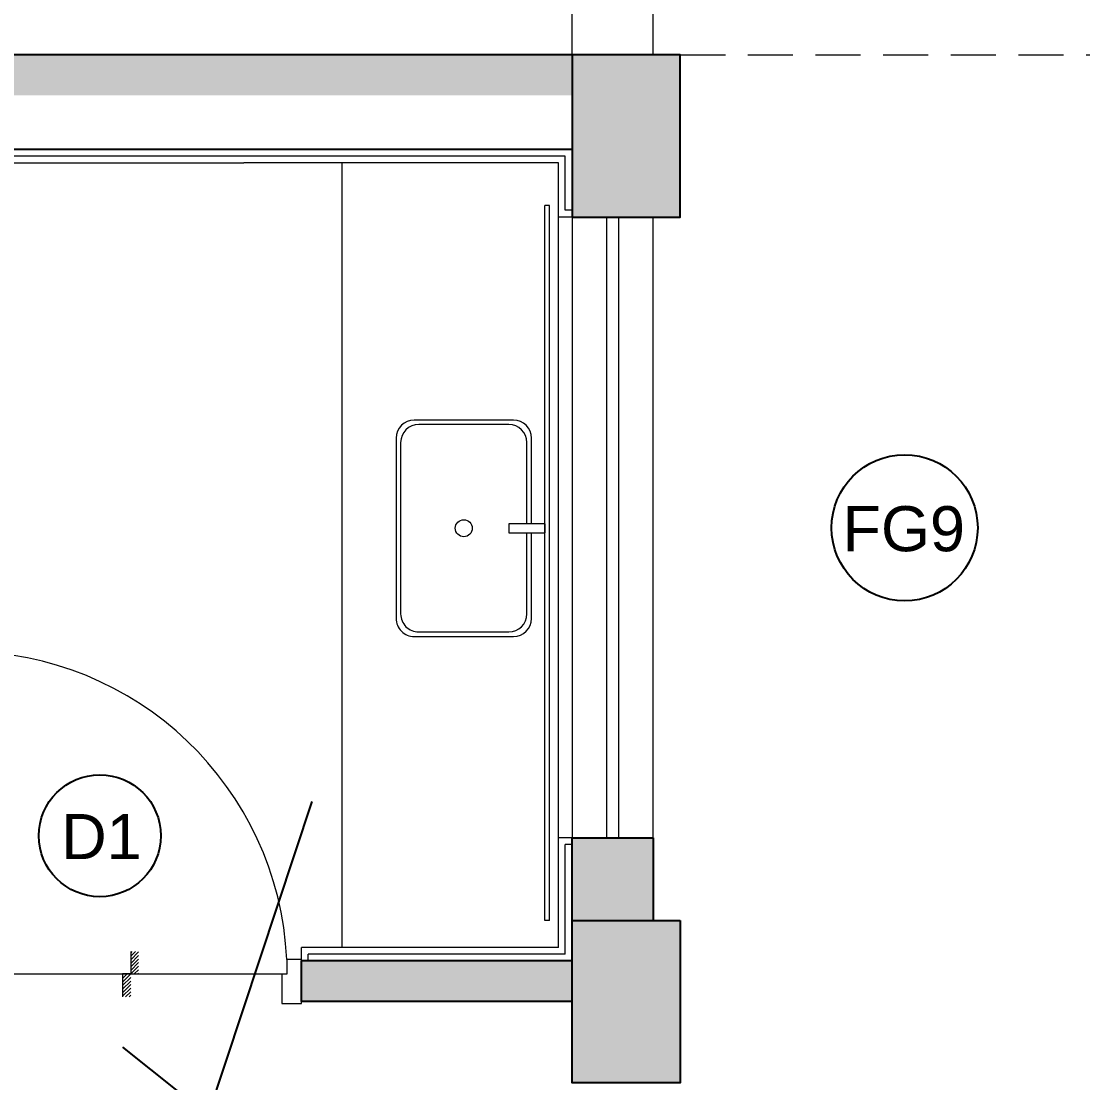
# Model space of a CAD drawing. Header units: inches. Extents: x 211391 to 214260, y -106888 to -102532.
# Drawn here: x 213248.8 to 213366.5, y -105675.9 to -105558.2 of the extents above; entities that cross this region are included whole.
import ezdxf

# ---------------------------------------------------------------- set-up
doc = ezdxf.new("R2010")
doc.units = ezdxf.units.IN
doc.header["$MEASUREMENT"] = 0
doc.linetypes.add('0226--P-00-GA 18.02.10$0$DASH', pattern=[0.35, 0.25, -0.1])
doc.linetypes.add('HIDDEN', pattern=[0.375, 0.25, -0.125])
doc.layers.get('0').update_dxf_attribs({"color": 4})
for name, color, linetype, lineweight in [('BEAM', 90, '0226--P-00-GA 18.02.10$0$DASH', 25), ('counter', 177, 'Continuous', 13), ('DOOR', 2, 'Continuous', 9), ('DROP', 1, 'Continuous', 5), ('FIXTURES', 8, 'Continuous', 9), ('GLASS', 4, 'Continuous', 18), ('HATCH', 251, 'Continuous', 13), ('HIDDEN', 8, 'Continuous', 13), ('STONE', 1, 'Continuous', 18), ('WALL', 5, 'Continuous', 25), ('window', 1, 'Continuous', 18)]:
    doc.layers.add(name, color=color, linetype=linetype, lineweight=lineweight)
doc.layers.add('COLUMN', color=6, linetype='Continuous')
doc.layers.get('BEAM').off()
doc.styles.add('STYLE1', font='arial.ttf', dxfattribs={"height": 8})

# ---------------------------------------------------------------- blocks, each defined once
blk = doc.blocks.new('*U5')
at = {"layer": 'DOOR'}
for points in [[(1.5, -4.54), (1.5, -3.04), (2, -3.04), (2, -0.04), (0, -0.04), (0, -4.54)], [(34.5, -4.54), (34.5, -3.04), (34, -3.04), (34, -0.04), (36, -0.04), (36, -4.54)]]:
    blk.add_lwpolyline(points, close=True, dxfattribs=at)
blk.add_lwpolyline([(34.5, -4.54, -0.400224), (1.5, -36.04), (1.5, -4.54), (3, -4.54), (3, -36.01)], format="xyb", dxfattribs=at)
blk = doc.blocks.new('*X6')
at = {"color": 0}
for p, q in [((-16.76, -3.5), (-13.26, 0)), ((-16.76, -0.85), (-15.91, 0)), ((-16.42, -5.81), (-10.61, 0)), ((-13.76, -5.81), (-7.95, 0)), ((-11.11, -5.81), (-5.3, 0)), ((-8.46, -5.81), (-2.65, 0)), ((-5.81, -5.81), (0, 0)), ((0, 0), (6, 6)), ((0, 2.65), (3.35, 6)), ((0, 5.3), (0.7, 6)), ((2.65, 0), (8.65, 6)), ((5.3, 0), (11.3, 6)), ((7.95, 0), (13.95, 6)), ((10.61, 0), (16.61, 6)), ((13.26, 0), (17.04, 3.78)), ((15.91, 0), (17.04, 1.13)), ((-3.16, -5.81), (0, -2.65)), ((-0.51, -5.81), (0, -5.3))]:
    blk.add_line(p, q, dxfattribs=at)
blk = doc.blocks.new('4 UQ46U')
at = {"layer": 'DROP', "lineweight": 5}
blk.add_lwpolyline([(67308.83, -52969.15), (67308.83, -52972.46), (67307.64, -52972.46), (67307.64, -52975.82)], dxfattribs=at)
at = {"layer": 'DROP', "lineweight": 5, "extrusion": (0, 0, -1), "xscale": 0.1972594911858323, "yscale": 0.1972594911858323, "zscale": -0.1972594911858323, "rotation": 270}
blk.add_blockref('*X6', (-67308.83, -52972.46), dxfattribs=at)
blk = doc.blocks.new('AETJUEU')
at = {"layer": 'FIXTURES'}
for p, q in [((67937.68, -56339.05), (67936.69, -56339.05)), ((67936.69, -56339.05), (67936.69, -56343.07)), ((67937.68, -56343.07), (67937.68, -56339.05)), ((67936.69, -56340.58), (67927.19, -56340.58)), ((67936.69, -56341.08), (67927.69, -56341.08)), ((67947.19, -56340.58), (67937.68, -56340.58)), ((67946.69, -56341.08), (67937.68, -56341.08)), ((67925.19, -56342.58), (67925.19, -56353.58)), ((67925.69, -56343.08), (67925.69, -56353.08)), ((67936.69, -56343.07), (67937.68, -56343.07)), ((67948.69, -56353.08), (67948.69, -56343.08)), ((67949.19, -56353.58), (67949.19, -56342.58)), ((67927.69, -56355.08), (67946.69, -56355.08)), ((67927.19, -56355.58), (67947.19, -56355.58))]:
    blk.add_line(p, q, dxfattribs=at)
blk.add_circle((67937.19, -56348.08), 0.945, dxfattribs=at)
for centre, start, end in [((67927.19, -56342.58), 90, 180), ((67927.69, -56343.08), 90, 180), ((67946.69, -56343.08), 0, 90), ((67947.19, -56342.58), 0, 90), ((67927.19, -56353.58), 180, 270), ((67927.69, -56353.08), 180, 270), ((67946.69, -56353.08), 270, 0), ((67947.19, -56353.58), 270, 0)]:
    blk.add_arc(centre, 2, start, end, dxfattribs=at)
blk = doc.blocks.new('79')
at = {"layer": 'COLUMN', "ltscale": 20, "true_color": 0xdd22ba}
h = blk.add_hatch(color=212, dxfattribs=at)
h.dxf.hatch_style = 1
h.paths.add_polyline_path([(213309.89, -103721.54), (213321.89, -103721.54), (213321.89, -103703.54), (213309.89, -103703.54)])
h = blk.add_hatch(color=212, dxfattribs=at)
h.dxf.hatch_style = 1
h.paths.add_polyline_path([(213321.89, -103817.54), (213321.89, -103799.54), (213309.89, -103799.54), (213309.89, -103817.54)])
at = {"layer": 'COLUMN', "ltscale": 20}
for points in [[(213309.89, -103721.54), (213321.89, -103721.54), (213321.89, -103703.54), (213309.89, -103703.54)], [(213321.89, -103799.54), (213321.89, -103817.54), (213309.89, -103817.54), (213309.89, -103799.54)]]:
    blk.add_lwpolyline(points, close=True, dxfattribs=at)

msp = doc.modelspace()

# ---------------------------------------------------------------- hatches: boundary and pattern name
at = {"layer": 'HATCH', "ltscale": 15}
h = msp.add_hatch(color=256, dxfattribs=at)
h.dxf.hatch_style = 1
h.paths.add_polyline_path([(213309.89, -105561.9), (213138.89, -105561.9), (213138.89, -105566.4), (213309.89, -105566.4)])
h = msp.add_hatch(color=256, dxfattribs=at)
h.dxf.hatch_style = 1
h.paths.add_polyline_path([(213318.89, -105648.73), (213309.89, -105648.73), (213309.89, -105657.9), (213318.89, -105657.9)])
h = msp.add_hatch(color=256, dxfattribs=at)
h.dxf.hatch_style = 1
h.paths.add_polyline_path([(213309.89, -105662.4), (213279.89, -105662.4), (213279.89, -105666.9), (213309.89, -105666.9)])

# ---------------------------------------------------------------- linework, layer by layer
at = {"layer": 'counter', "ltscale": 20}
msp.add_line((213284.39, -105660.9), (213284.39, -105573.9), dxfattribs=at)
at = {"layer": 'Defpoints', "ltscale": 15}
msp.add_lwpolyline([(213260.06, -105671.97), (213269.54, -105679.52), (213281.08, -105644.73)], dxfattribs=at)
at = {"layer": 'Defpoints'}
for centre, radius in [((213346.77, -105614.36), 8.1), ((213257.53, -105648.51), 6.76)]:
    msp.add_circle(centre, radius, dxfattribs=at)
at = {"layer": 'DROP', "ltscale": 25}
msp.add_line((213243.06, -105663.84), (213277.72, -105663.84), dxfattribs=at)
at = {"layer": 'GLASS'}
for p, q in [((213307.39, -105578.62), (213306.89, -105578.62)), ((213307.39, -105657.9), (213306.89, -105657.9))]:
    msp.add_line(p, q, dxfattribs=at)
at = {"layer": 'GLASS', "ltscale": 25}
for p, q in [((213306.89, -105657.9), (213306.89, -105578.62)), ((213307.39, -105657.9), (213307.39, -105578.62))]:
    msp.add_line(p, q, dxfattribs=at)
at = {"layer": 'HIDDEN', "linetype": 'HIDDEN', "ltscale": 20}
msp.add_lwpolyline([(213321.89, -105561.9), (213378.89, -105561.9), (213378.89, -105668.4), (213537.89, -105668.4)], dxfattribs=at)
at = {"layer": 'STONE'}
for p, q in [((213309.14, -105573.15), (213139.64, -105573.15)), ((213201.55, -105573.9), (213273.51, -105573.9)), ((213308.39, -105573.9), (213273.51, -105573.9)), ((213308.39, -105579.9), (213308.39, -105573.9)), ((213309.14, -105579.15), (213309.14, -105573.15)), ((213309.89, -105579.9), (213308.39, -105579.9)), ((213308.39, -105648.73), (213308.39, -105579.9)), ((213309.89, -105579.15), (213309.14, -105579.15)), ((213308.39, -105660.9), (213308.39, -105648.73)), ((213309.89, -105648.73), (213308.39, -105648.73)), ((213309.14, -105661.65), (213309.14, -105649.48)), ((213309.89, -105649.48), (213309.14, -105649.48)), ((213308.39, -105660.9), (213279.89, -105660.9)), ((213279.89, -105662.4), (213279.89, -105660.9)), ((213309.14, -105661.65), (213280.64, -105661.65)), ((213280.64, -105662.4), (213280.64, -105661.65))]:
    msp.add_line(p, q, dxfattribs=at)
at = {"layer": 'WALL', "ltscale": 20}
for p, q in [((213309.89, -105561.9), (213138.89, -105561.9)), ((213309.89, -105572.4), (213138.89, -105572.4)), ((213309.89, -105657.9), (213309.89, -105648.73)), ((213309.89, -105648.73), (213318.89, -105648.73)), ((213318.89, -105648.73), (213318.89, -105657.9)), ((213309.89, -105662.4), (213279.89, -105662.4)), ((213279.89, -105666.9), (213279.89, -105662.4)), ((213309.89, -105666.9), (213279.89, -105666.9))]:
    msp.add_line(p, q, dxfattribs=at)
at = {"layer": 'window', "ltscale": 20}
for p, q in [((213309.89, -105561.9), (213309.89, -105497.4)), ((213318.89, -105561.9), (213318.89, -105497.4)), ((213309.89, -105579.9), (213309.89, -105648.73)), ((213313.71, -105579.9), (213313.71, -105648.73)), ((213315.07, -105648.73), (213315.07, -105579.9)), ((213318.89, -105648.73), (213318.89, -105579.9))]:
    msp.add_line(p, q, dxfattribs=at)

# ---------------------------------------------------------------- block references
at = {"layer": 'BEAM'}
msp.add_blockref('79', (0, -1858.36), dxfattribs=at)
at = {"layer": 'DOOR', "ltscale": 5, "xscale": -1.083333333332525, "yscale": 1.083333333332525, "zscale": 1.083333333332525, "rotation": 180}
msp.add_blockref('*U5', (213240.89, -105667.14), dxfattribs=at)
at = {"layer": 'DROP', "ltscale": 20, "xscale": 0.7535655759087191, "yscale": 0.7535655759087191, "zscale": 0.7535655759087191}
msp.add_blockref('4 UQ46U', (162539.34, -65745.62), dxfattribs=at)
at = {"layer": 'FIXTURES', "rotation": 270}
msp.add_blockref('AETJUEU', (269645.97, -37677.22), dxfattribs=at)

# ---------------------------------------------------------------- texts
at = {"layer": 'Defpoints', "char_height": 5, "attachment_point": 3, "style": 'STYLE1'}
for s, heights, insert in [('\\A1;\\pxqc;FG9', [-5.17], (213350.79, -105611.96)), ('\\A1;\\pxqc;D1', [-5.02], (213261.83, -105646.1))]:
    msp.add_mtext_dynamic_manual_height_columns(s, width=8.2379, gutter_width=70, heights=heights, dxfattribs=dict(at, insert=insert))

doc.saveas('drawing.dxf')
